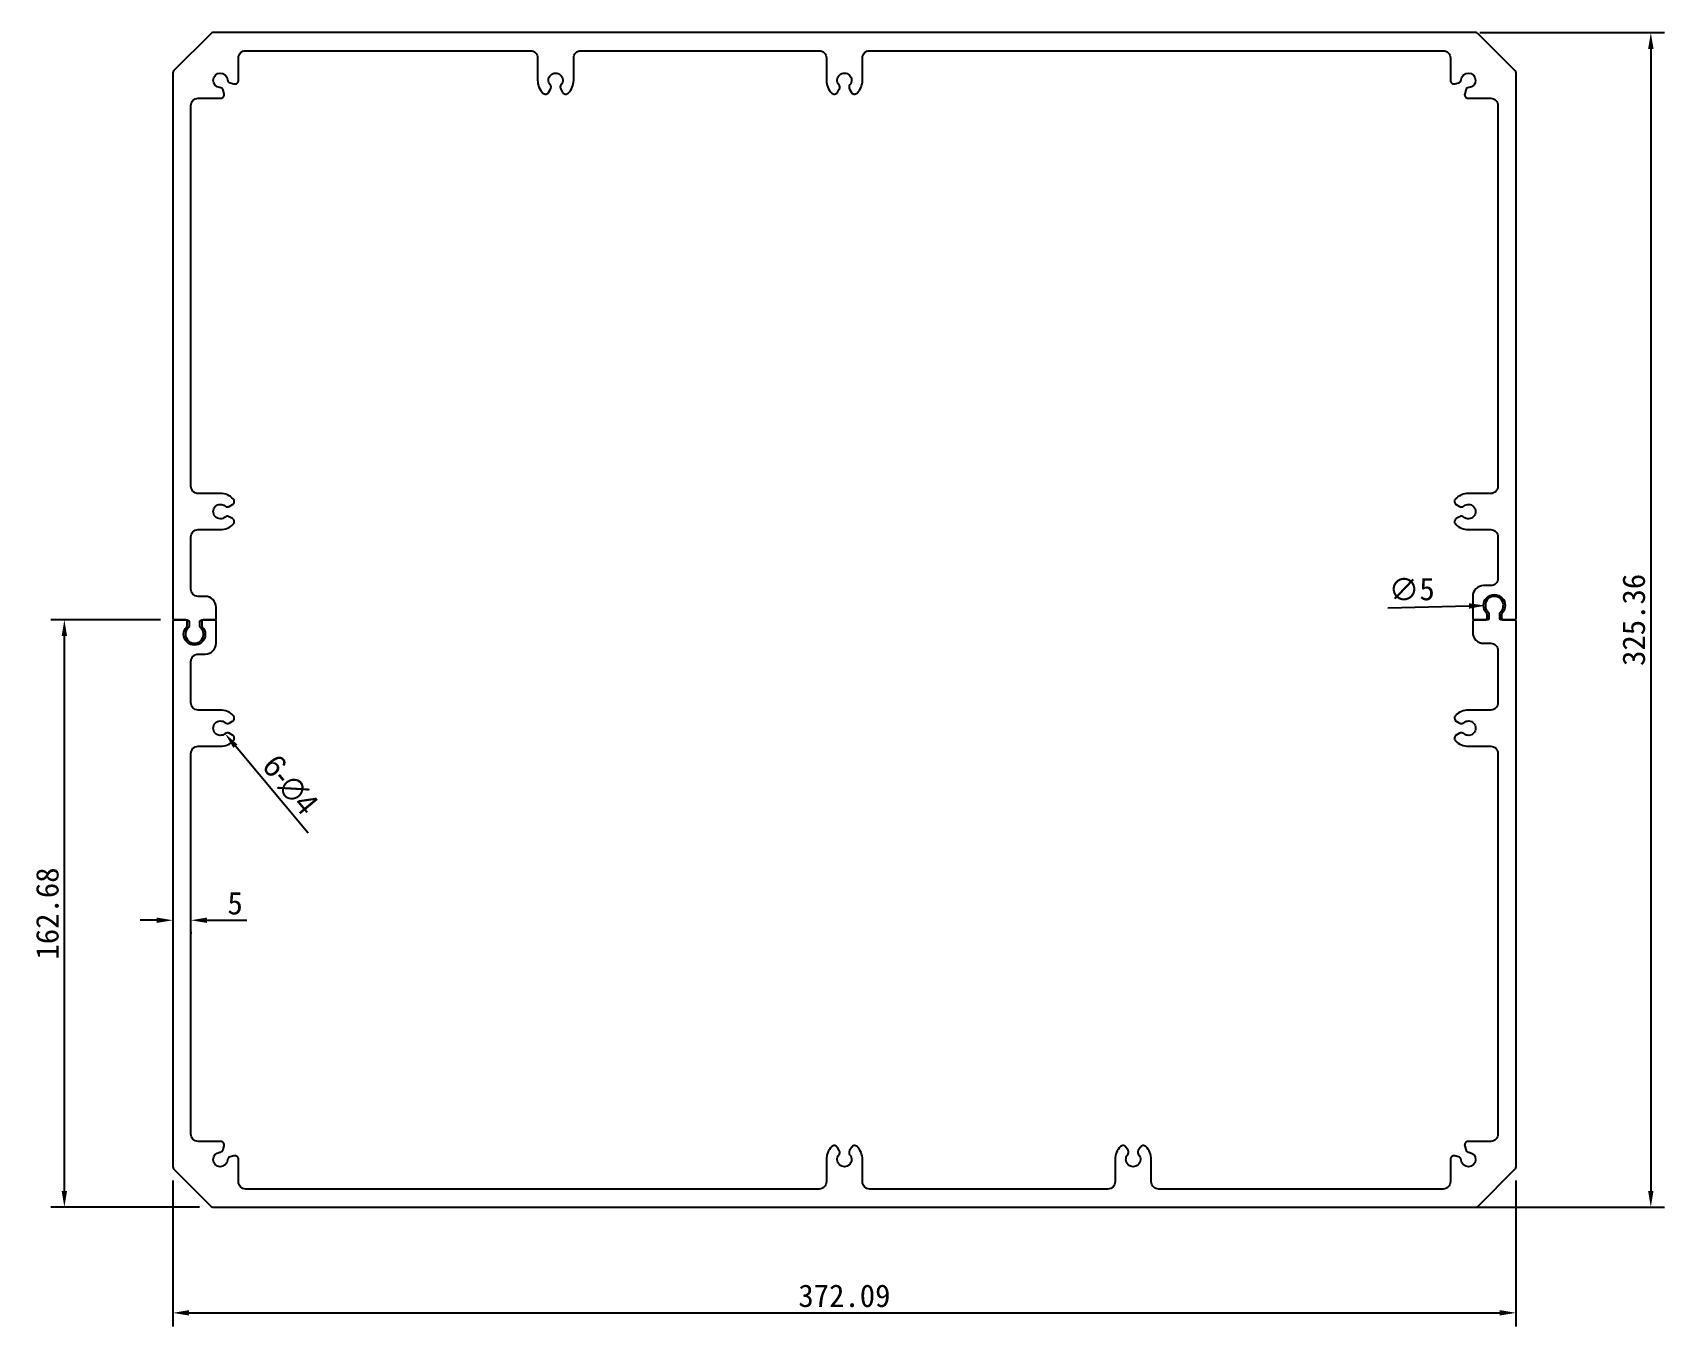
# Model space of a CAD drawing. Header units: millimetres. Extents: x 159 to 611, y 65 to 424.
import ezdxf

# ---------------------------------------------------------------- set-up
doc = ezdxf.new("R2010")
doc.units = ezdxf.units.MM
doc.styles.get("Standard").update_dxf_attribs({"font": ''})
doc.styles.get('Standard').set_extended_font_data('SimSun')
doc.dimstyles.new('2.5', dxfattribs={"dimscale": 2.5, "dimtxt": 2.5, "dimasz": 1.8, "dimexe": 1.5, "dimexo": 1.5, "dimtad": 1, "dimrnd": 0.01, "dimdsep": 46, "dimtxsty": 'Standard', "dimcen": 0, "dimclrd": 30, "dimclre": 31, "dimclrt": 1, "dimadec": 1, "dimazin": 2, "dimtfac": 1, "dimtofl": 0, "dimtmove": 0, "dimatfit": 3, "dimfxl": 1, "dimtolj": 1, "dimlwd": -1, "dimlwe": -1, "dimarcsym": 0})

# ---------------------------------------------------------------- blocks, each defined once
blk = doc.blocks.new('*D1')
at = {"color": 31, "transparency": 16777216}
for p, q in [((559.62, 423.74), (610.78, 423.74)), ((556.53, 98.38), (610.78, 98.38))]:
    blk.add_line(p, q, dxfattribs=at)
at = {"color": 30, "transparency": 16777216}
blk.add_line((607.03, 419.24), (607.03, 102.88), dxfattribs=at)
for points in [[(606.28, 419.24), (607.78, 419.24), (607.03, 423.74)], [(606.28, 102.88), (607.78, 102.88), (607.03, 98.38)]]:
    blk.add_solid(points, dxfattribs=at)
at = {"layer": 'Defpoints', "color": 0, "transparency": 16777216}
for p in [(555.87, 423.74), (552.78, 98.38), (607.03, 98.38)]:
    blk.add_point(p, dxfattribs=at)
at = {"color": 1, "transparency": 16777216, "insert": (602.34, 261.06), "char_height": 6.25, "attachment_point": 5, "rotation": 90}
blk.add_mtext('\\A1;325.36', dxfattribs=at)
blk = doc.blocks.new('*D2')
at = {"color": 31, "transparency": 16777216}
for p, q in [((197.59, 105.75), (197.59, 65.34)), ((569.68, 105.75), (569.68, 65.34))]:
    blk.add_line(p, q, dxfattribs=at)
at = {"color": 30, "transparency": 16777216}
blk.add_line((202.09, 69.09), (565.18, 69.09), dxfattribs=at)
for points in [[(202.09, 69.84), (202.09, 68.34), (197.59, 69.09)], [(565.18, 69.84), (565.18, 68.34), (569.68, 69.09)]]:
    blk.add_solid(points, dxfattribs=at)
at = {"layer": 'Defpoints', "color": 0, "transparency": 16777216}
for p in [(197.59, 109.5), (569.68, 109.5), (569.68, 69.09)]:
    blk.add_point(p, dxfattribs=at)
at = {"color": 1, "transparency": 16777216, "insert": (383.64, 73.78), "char_height": 6.25, "attachment_point": 5}
blk.add_mtext('\\A1;372.09', dxfattribs=at)
blk = doc.blocks.new('*D3')
at = {"color": 30, "transparency": 16777216}
blk.add_line((534.15, 264.4), (556.68, 264.91), dxfattribs=at)
blk.add_solid([(556.67, 265.66), (556.7, 264.16), (561.18, 265.01)], dxfattribs=at)
at = {"layer": 'Defpoints', "color": 0, "transparency": 16777216}
for p in [(561.18, 265.01), (566.18, 265.12)]:
    blk.add_point(p, dxfattribs=at)
at = {"color": 1, "transparency": 16777216, "insert": (540.78, 269.48), "char_height": 6.25, "attachment_point": 5, "rotation": 1.2873}
blk.add_mtext('\\A1;∅5', dxfattribs=at)
blk = doc.blocks.new('*D4')
at = {"color": 30, "transparency": 16777216}
for p, q in [((193.09, 177.85), (188.59, 177.85)), ((207.09, 177.85), (218.11, 177.85))]:
    blk.add_line(p, q, dxfattribs=at)
at = {"color": 31, "transparency": 16777216}
for p, q in [((197.59, 174.67), (197.59, 174.1)), ((202.59, 174.67), (202.59, 174.1))]:
    blk.add_line(p, q, dxfattribs=at)
at = {"color": 30, "transparency": 16777216}
for points in [[(193.09, 178.6), (193.09, 177.1), (197.59, 177.85)], [(207.09, 178.6), (207.09, 177.1), (202.59, 177.85)]]:
    blk.add_solid(points, dxfattribs=at)
at = {"layer": 'Defpoints', "color": 0, "transparency": 16777216}
for p in [(197.59, 178.42), (202.59, 178.42), (202.59, 177.85)]:
    blk.add_point(p, dxfattribs=at)
at = {"color": 1, "transparency": 16777216, "insert": (214.85, 182.54), "char_height": 6.25, "attachment_point": 5}
blk.add_mtext('\\A1;5', dxfattribs=at)
blk = doc.blocks.new('*D5')
at = {"color": 30, "transparency": 16777216}
blk.add_line((235.09, 201.94), (214.95, 226.07), dxfattribs=at)
blk.add_solid([(215.52, 226.55), (214.37, 225.59), (212.07, 229.53)], dxfattribs=at)
at = {"layer": 'Defpoints', "color": 0, "transparency": 16777216}
for p in [(209.5, 232.6), (212.07, 229.53)]:
    blk.add_point(p, dxfattribs=at)
at = {"color": 1, "transparency": 16777216, "insert": (230.06, 215.28), "char_height": 6.25, "attachment_point": 5, "rotation": 309.8477}
blk.add_mtext('\\A1;{\\fGulim|b0|i0|c134|p0;6-\\fGulim|b0|i0|c129|p0;∅4}', dxfattribs=at)
blk = doc.blocks.new('*D6')
at = {"color": 31, "transparency": 16777216}
for p, q in [((194.14, 261.06), (163.8, 261.06)), ((204.96, 98.38), (163.8, 98.38))]:
    blk.add_line(p, q, dxfattribs=at)
at = {"color": 30, "transparency": 16777216}
blk.add_line((167.55, 102.88), (167.55, 256.56), dxfattribs=at)
for points in [[(166.8, 256.56), (168.3, 256.56), (167.55, 261.06)], [(166.8, 102.88), (168.3, 102.88), (167.55, 98.38)]]:
    blk.add_solid(points, dxfattribs=at)
at = {"layer": 'Defpoints', "color": 0, "transparency": 16777216}
for p in [(167.55, 261.06), (197.89, 261.06), (208.71, 98.38)]:
    blk.add_point(p, dxfattribs=at)
at = {"color": 1, "transparency": 16777216, "insert": (162.86, 179.72), "char_height": 6.25, "attachment_point": 5, "rotation": 90}
blk.add_mtext('\\A1;162.68', dxfattribs=at)

msp = doc.modelspace()

# ---------------------------------------------------------------- linework, layer by layer
at = {"color": 2, "ltscale": 0.5}
msp.add_lwpolyline([(214.351, 287.56, 0.4903144), (214.138, 289.127), (213.233, 289.649, 0.3178372), (212.083, 289.543, -2.1706013), (212.083, 292.584, 0.3178372), (213.233, 292.478), (214.138, 293, 0.4903144), (214.351, 294.567, 0.2012834), (210.784, 296.064), (204.594, 296.064, -0.4142136), (202.594, 298.064), (202.594, 403.553, -0.4142136), (204.594, 405.553), (210.82, 405.553, 0.4931454), (211.786, 406.812), (211.516, 407.821, 0.3178372), (210.628, 408.56, -2.1706013), (212.778, 410.709, 0.3178372), (213.516, 409.821), (214.525, 409.551, 0.4931454), (215.784, 410.517), (215.784, 416.744, -0.4142136), (217.784, 418.744), (296.642, 418.744, -0.4142136), (298.642, 416.744), (298.642, 410.553, 0.2012834), (300.139, 406.986, 0.4903144), (301.705, 407.199), (302.228, 408.104, 0.3178372), (302.122, 409.254, -2.1706013), (305.162, 409.254, 0.3178372), (305.056, 408.104), (305.578, 407.199, 0.4903144), (307.145, 406.986, 0.2012834), (308.642, 410.553), (308.642, 416.744, -0.4142136), (310.642, 418.744), (376.638, 418.744, -0.4142136), (378.638, 416.744), (378.638, 410.553, 0.2012834), (380.134, 406.986, 0.4903144), (381.701, 407.199), (382.223, 408.104, 0.3178372), (382.117, 409.254, -2.1706013), (385.158, 409.254, 0.3178372), (385.052, 408.104), (385.574, 407.199, 0.4903144), (387.141, 406.986, 0.2012834), (388.638, 410.553), (388.638, 416.744, -0.4142136), (390.638, 418.744), (549.491, 418.744, -0.4142136), (551.491, 416.744), (551.491, 410.517, 0.4931454), (552.75, 409.551), (553.759, 409.821, 0.3178372), (554.497, 410.709, -2.1706013), (556.647, 408.56, 0.3178372), (555.759, 407.821), (555.489, 406.812, 0.4931454), (556.455, 405.553), (562.682, 405.553, -0.4142136), (564.682, 403.553), (564.682, 298.064, -0.4142136), (562.682, 296.064), (556.491, 296.064, 0.2012834), (552.924, 294.567, 0.4903144), (553.137, 293), (554.042, 292.478, 0.3178372), (555.192, 292.584, -2.1706013), (555.192, 289.543, 0.3178372), (554.042, 289.649), (553.137, 289.127, 0.4903144), (552.924, 287.56, 0.2012834), (556.491, 286.064), (562.682, 286.064, -0.4142136), (564.682, 284.064), (564.682, 272.564, -0.4142136), (562.682, 270.564), (560.682, 270.564, 0.4142136), (557.682, 267.564), (557.682, 261.564, 0.4142136), (558.182, 261.064), (561.182, 261.064, 0.4142136), (561.682, 261.564), (561.682, 262.614, 0.1962616), (561.539, 262.964, -2.3797959), (565.824, 262.964, 0.1962616), (565.682, 262.614), (565.682, 261.564, 0.4142136), (566.182, 261.064), (569.382, 261.064, 0.4142136), (569.682, 261.364), (569.682, 412.63, 0.1989124), (569.477, 413.125), (559.062, 423.539, 0.1989124), (558.567, 423.744), (208.708, 423.744, 0.1989124), (208.213, 423.539), (197.799, 413.125, 0.1989124), (197.594, 412.63), (197.594, 261.364, 0.4142136), (197.894, 261.064), (201.594, 261.064, -0.4142136), (202.094, 260.564), (202.094, 259.3, -0.2134218), (201.927, 258.927, 2.618034), (205.26, 258.927, -0.2134218), (205.094, 259.3), (205.094, 260.564, -0.4142136), (205.594, 261.064), (209.094, 261.064, 0.4142136), (209.594, 261.564), (209.594, 264.564, 0.4142136), (206.594, 267.564), (204.594, 267.564, -0.4142136), (202.594, 269.564), (202.594, 284.064, -0.4142136), (204.594, 286.064), (210.784, 286.064, 0.2012834)], format="xyb", close=True, dxfattribs=at)
at = {"color": 3}
msp.add_lwpolyline([(552.924, 234.567, 0.4903144), (553.137, 233), (554.042, 232.478, 0.3178372), (555.192, 232.584, -2.1706013), (555.192, 229.543, 0.3178372), (554.042, 229.649), (553.137, 229.127, 0.4903144), (552.924, 227.56, 0.2012834), (556.491, 226.064), (562.682, 226.064, -0.4142136), (564.682, 224.064), (564.682, 118.574, -0.4142136), (562.682, 116.574), (556.455, 116.574, 0.4931454), (555.489, 115.315), (555.759, 114.306, 0.3178372), (556.647, 113.568, -2.1706013), (554.497, 111.418, 0.3178372), (553.759, 112.306), (552.75, 112.576, 0.4931454), (551.491, 111.61), (551.491, 105.384, -0.4142136), (549.491, 103.384), (470.633, 103.384, -0.4142136), (468.633, 105.384), (468.633, 111.574, 0.2012834), (467.136, 115.141, 0.4903144), (465.57, 114.928), (465.048, 114.023, 0.3178372), (465.153, 112.873, -2.1706013), (462.113, 112.873, 0.3178372), (462.219, 114.023), (461.697, 114.928, 0.4903144), (460.13, 115.141, 0.2012834), (458.633, 111.574), (458.633, 105.384, -0.4142136), (456.633, 103.384), (390.638, 103.384, -0.4142136), (388.638, 105.384), (388.638, 111.574, 0.2012834), (387.141, 115.141, 0.4903144), (385.574, 114.928), (385.052, 114.023, 0.3178372), (385.158, 112.873, -2.1706013), (382.117, 112.873, 0.3178372), (382.223, 114.023), (381.701, 114.928, 0.4903144), (380.134, 115.141, 0.2012834), (378.638, 111.574), (378.638, 105.384, -0.4142136), (376.638, 103.384), (217.784, 103.384, -0.4142136), (215.784, 105.384), (215.784, 111.61, 0.4931454), (214.525, 112.576), (213.516, 112.306, 0.3178372), (212.778, 111.418, -2.1706013), (210.628, 113.568, 0.3178372), (211.516, 114.306), (211.786, 115.315, 0.4931454), (210.82, 116.574), (204.594, 116.574, -0.4142136), (202.594, 118.574), (202.594, 224.064, -0.4142136), (204.594, 226.064), (210.784, 226.064, 0.2012834), (214.351, 227.56, 0.4903144), (214.138, 229.127), (213.233, 229.649, 0.3178372), (212.083, 229.543, -2.1706013), (212.083, 232.584, 0.3178372), (213.233, 232.478), (214.138, 233, 0.4903144), (214.351, 234.567, 0.2012834), (210.784, 236.064), (204.594, 236.064, -0.4142136), (202.594, 238.064), (202.594, 249.564, -0.4142136), (204.594, 251.564), (206.594, 251.564, 0.4142136), (209.594, 254.564), (209.594, 260.564, 0.4142136), (209.094, 261.064), (206.094, 261.064, 0.4142136), (205.594, 260.564), (205.594, 259.513, 0.1962616), (205.736, 259.163, -2.3797959), (201.451, 259.163, 0.1962616), (201.594, 259.513), (201.594, 260.564, 0.4142136), (201.094, 261.064), (197.894, 261.064, 0.4142136), (197.594, 260.764), (197.594, 109.498, 0.1989124), (197.799, 109.003), (208.213, 98.589, 0.1989124), (208.708, 98.384), (558.567, 98.384, 0.1989124), (559.062, 98.589), (569.477, 109.003, 0.1989124), (569.682, 109.498), (569.682, 260.764, 0.4142136), (569.382, 261.064), (565.682, 261.064, -0.4142136), (565.182, 261.564), (565.182, 262.828, -0.2134218), (565.348, 263.2, 2.618034), (562.015, 263.2, -0.2134218), (562.182, 262.828), (562.182, 261.564, -0.4142136), (561.682, 261.064), (558.182, 261.064, 0.4142136), (557.682, 260.564), (557.682, 257.564, 0.4142136), (560.682, 254.564), (562.682, 254.564, -0.4142136), (564.682, 252.564), (564.682, 238.064, -0.4142136), (562.682, 236.064), (556.491, 236.064, 0.2012834)], format="xyb", close=True, dxfattribs=at)

# ---------------------------------------------------------------- dimensions: what is measured, and where the dimension line sits
for base, p1, p2, picture, middle in [((607.031, 98.384), (555.871, 423.744), (552.779, 98.384), '*D1', (602.344, 261.064)), ((167.548, 261.064), (208.708, 98.384), (197.894, 261.064), '*D6', (162.86, 179.724))]:
    dim = msp.add_linear_dim(base=base, p1=p1, p2=p2, angle=90, dimstyle='2.5')
    dim.commit()
    dim.dimension.update_dxf_attribs({"geometry": picture, "text_midpoint": middle})
dim = msp.add_diameter_dim_2p(p1=(566.181, 265.12), p2=(561.182, 265.007), dimstyle='2.5')
dim.commit()
dim.dimension.update_dxf_attribs({"geometry": '*D3', "text_midpoint": (540.889, 264.551), "dimtype": 163})
dim = msp.add_diameter_dim_2p(p1=(209.502, 232.599), p2=(212.065, 229.528), text='{\\fGulim|b0|i0|c134|p0;6-\\fGulim|b0|i0|c129|p0;<>}', dimstyle='2.5')
dim.commit()
dim.dimension.update_dxf_attribs({"geometry": '*D5', "text_midpoint": (230.06, 215.282)})
for base, p1, p2, picture, middle in [((202.594, 177.852), (197.594, 178.421), (202.594, 178.421), '*D4', (214.849, 182.539)), ((569.682, 69.092), (197.594, 109.498), (569.682, 109.498), '*D2', (383.638, 73.78))]:
    dim = msp.add_linear_dim(base=base, p1=p1, p2=p2, dimstyle='2.5')
    dim.commit()
    dim.dimension.update_dxf_attribs({"geometry": picture, "text_midpoint": middle})

doc.saveas('drawing.dxf')
